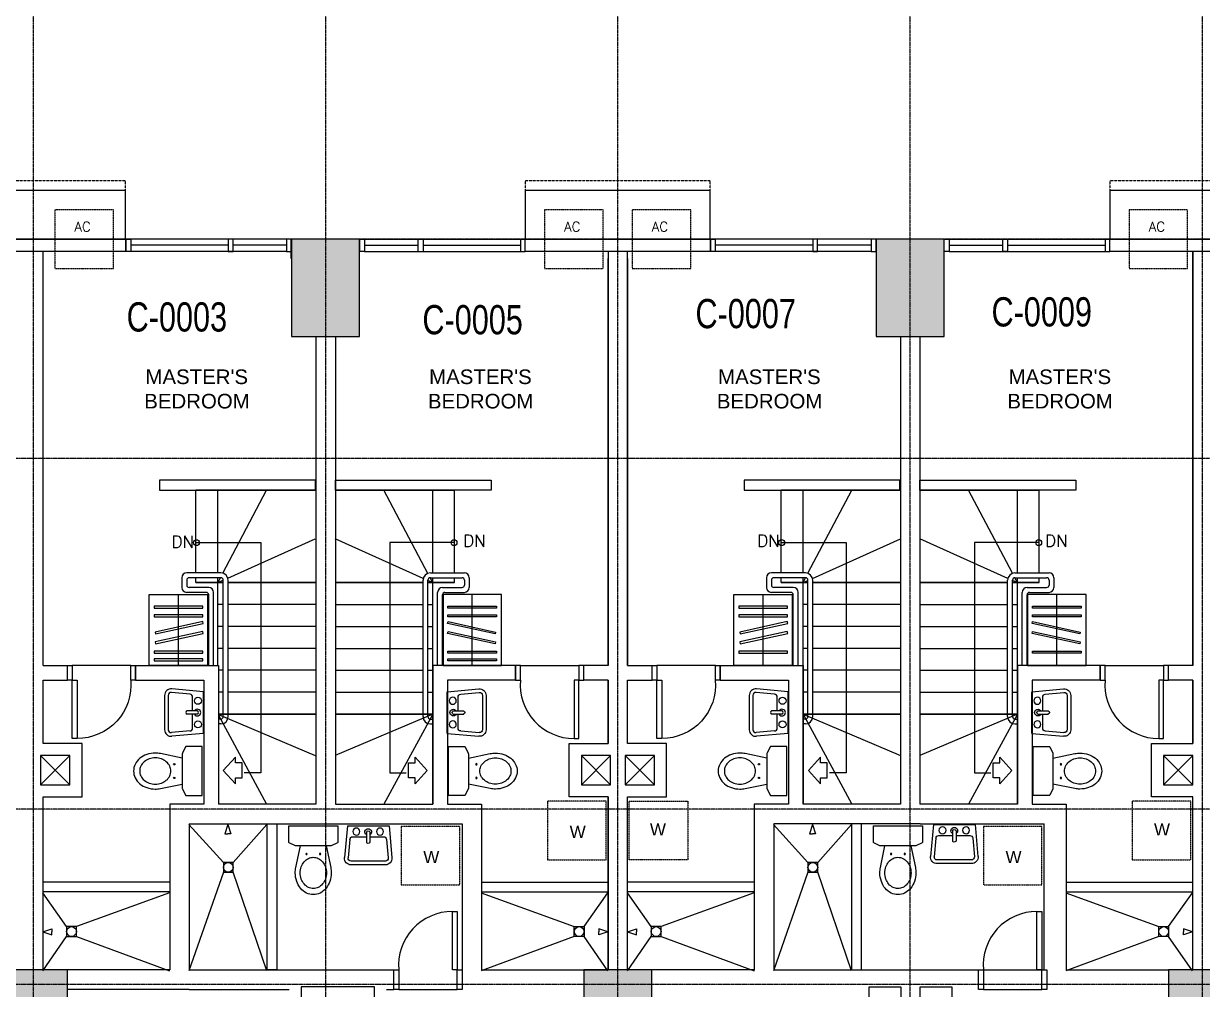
# Model space of a CAD drawing. Header units: inches. Extents: x -189245 to 740841, y -215444 to 469401.
# Drawn here: x 201961 to 214060, y -116931 to -107018 of the extents above; entities that cross this region are included whole.
import ezdxf

# ---------------------------------------------------------------- set-up
doc = ezdxf.new("R2010")
doc.units = ezdxf.units.IN
doc.header["$LTSCALE"] = 10
doc.header["$MEASUREMENT"] = 0
for name, pattern in [('GRID NORMAL$0$GRID BASEMENT$0$GRID GROUND$0$GRID$0$$0$PHANTOM', [2.5, 1.25, -0.25, 0.25, -0.25, 0.25, -0.25]), ('HIDDEN', [0.375, 0.25, -0.125]), ('HIDDEN2', [0.1875, 0.125, -0.0625])]:
    doc.linetypes.add(name, pattern=pattern)
for name, color, linetype in [('A-CMU WALL', 4, 'Continuous'), ('A-DOOR', 1, 'Continuous'), ('A-EQUIPMENT', 2, 'Continuous'), ('A-EQUIPTMENT', 1, 'Continuous'), ('A-FIXTURE', 2, 'Continuous'), ('A-FIXTURES', 2, 'Continuous'), ('A-GRID', 8, 'Continuous'), ('A-RAILING', 2, 'Continuous'), ('A-STAIR', 1, 'Continuous'), ('A-TEXT', 3, 'Continuous'), ('A-UNIT NUMBER', 2, 'Continuous'), ('A-WINDOW', 2, 'Continuous'), ('CABINET', 1, 'Continuous'), ('COLUMN', 6, 'Continuous'), ('TEXT', 3, 'Continuous'), ('TSG - plaster', 4, 'Continuous'), ('TSG- DIM-WALL SETOUT', 1, 'Continuous'), ('TSG- OPENNING', 1, 'Continuous'), ('TSG- plaster', 4, 'Continuous'), ('TSG- PRE CAST', 4, 'Continuous'), ('TSG- ZOCALLO', 86, 'HIDDEN2'), ('TSG-DIM_WINDWS', 1, 'Continuous'), ('TSG-DRYWALL', 2, 'Continuous')]:
    doc.layers.add(name, color=color, linetype=linetype)
doc.styles.add('ARIAL', font='ARIAL.TTF', dxfattribs={"width": 0.75})
doc.styles.add('PRSP_Simplex', font='simplex.shx')

# ---------------------------------------------------------------- blocks, each defined once
blk = doc.blocks.new('grid')
at = {"layer": 'A-GRID', "linetype": 'GRID NORMAL$0$GRID BASEMENT$0$GRID GROUND$0$GRID$0$$0$PHANTOM'}
for p, q in [((-74858.8, -228688.5), (-74858.8, -289256.3)), ((-71858.8, -228688.5), (-71858.8, -289256.3)), ((-68858.8, -228688.5), (-68858.8, -289256.3)), ((-65858.8, -228688.5), (-65858.8, -289256.3)), ((-62858.8, -228688.5), (-62858.8, -289256.3)), ((-33688.1, -255036.6), (-100703.5, -255036.6)), ((-33688.1, -257286.6), (-100703.5, -257286.6)), ((-33688.1, -260886.6), (-100703.6, -260886.6)), ((-33688.1, -262686.6), (-100703.6, -262686.6))]:
    blk.add_line(p, q, dxfattribs=at)
blk = doc.blocks.new('door600')
at = {"color": 2}
for points in [[(50, 150), (100, 150), (100, 750), (50, 750)], [(50, 150), (0, 150), (0, 0), (50, 0)], [(700, 150), (650, 150), (650, 0), (700, 0)]]:
    blk.add_lwpolyline(points, close=True, dxfattribs=at)
at = {"color": 1}
blk.add_arc((100, 198), 552, 355.0209, 90, dxfattribs=at)
blk = doc.blocks.new('A$C7D1D0043')
at = {"layer": 'COLUMN', "linetype": 'Continuous'}
for points in [[(-29050, -20713), (-28350, -20713), (-28350, -19713), (-29050, -19713)], [(-23050, -20713), (-22350, -20713), (-22350, -19713), (-23050, -19713)], [(-32050, -28213), (-31350, -28213), (-31350, -27213), (-32050, -27213)], [(-26050, -28213), (-25350, -28213), (-25350, -27213), (-26050, -27213)], [(-20050, -28213), (-19350, -28213), (-19350, -27213), (-20050, -27213)]]:
    blk.add_hatch(color=253, dxfattribs=at).paths.add_polyline_path(points)
for points in [[(-29050, -20713), (-28350, -20713), (-28350, -19713), (-29050, -19713)], [(-23050, -20713), (-22350, -20713), (-22350, -19713), (-23050, -19713)], [(-32050, -28213), (-31350, -28213), (-31350, -27213), (-32050, -27213)], [(-26050, -28213), (-25350, -28213), (-25350, -27213), (-26050, -27213)], [(-20050, -28213), (-19350, -28213), (-19350, -27213), (-20050, -27213)]]:
    blk.add_lwpolyline(points, close=True, dxfattribs=at)
blk = doc.blocks.new('SHOWERHD')
at = {"layer": 'A-FIXTURES', "color": 2}
for p, q in [((-31, 93), (0, 93)), ((0, 0), (-31, 93)), ((0, 0), (31, 93)), ((31, 93), (0, 93))]:
    blk.add_line(p, q, dxfattribs=at)
blk = doc.blocks.new('EFLSHR-P')
at = {"layer": 'A-FIXTURES'}
for points in [[(186, -248), (216, -184, 0.142156), (218, -178), (218, 178, 0.142156), (216, 184), (186, 248, 0.256929), (177, 252), (13, 252), (13, -253), (177, -253)], [(218, -133), (441, -179, 0.05118), (495, -185, 0.083091), (582, -170, 0.090724), (653, -131, 0.104124), (702, -69, 0.11609), (718, 0, 0.11609), (702, 69, 0.104124), (653, 131, 0.090724), (582, 170, 0.083091), (495, 185, 0.05118), (441, 179), (218, 133)]]:
    blk.add_lwpolyline(points, format="xyb", dxfattribs=at)
blk.add_lwpolyline([(495, 135, 0.084254), (433, 124, 0.091411), (382, 95, 0.103766), (347, 50, 0.114587), (335, 0, 0.114587), (347, -50, 0.103766), (382, -95, 0.091411), (433, -124, 0.084254), (495, -135, 0.084254), (558, -124, 0.091411), (609, -95, 0.103766), (644, -50, 0.114587), (655, 0, 0.114587), (644, 50, 0.103766), (609, 95, 0.091411), (558, 124, 0.084254)], format="xyb", close=True, dxfattribs=at)
for centre in [(300, 70), (300, -70)]:
    blk.add_circle(centre, 6.77, dxfattribs=at)
blk.add_arc((177, -243), 10, 270, 327.6371, dxfattribs=at)
blk = doc.blocks.new('LAV')
for p, q in [((-214, 0), (-243, -326)), ((214, 0), (-214, 0)), ((214, 0), (243, -326)), ((-18, -112), (-159, -112)), ((-18, -63), (-18, -170)), ((18, -63), (18, -170)), ((159, -112), (18, -112)), ((-189, -139), (-206, -329)), ((189, -139), (206, -329)), ((-176, -362), (176, -362)), ((-176, -400), (176, -400))]:
    blk.add_line(p, q)
for centre in [(-121, -58), (121, -58)]:
    blk.add_circle(centre, 36)
for centre, radius, start, end in [((-159, -142), 30, 90, 174.9088), ((0, -63), 34.1, 301.2757, 238.7243), ((0, -71), 19.7, 25.7914, 154.2086), ((159, -142), 30, 5.0912, 90), ((0, -161), 19.7, 205.7914, 334.2086), ((-176, -332), 68, 174.9088, 270), ((-176, -332), 30, 174.9088, 270), ((176, -332), 68, 270, 5.0912), ((176, -332), 30, 270, 5.0912)]:
    blk.add_arc(centre, radius, start, end)

msp = doc.modelspace()

# ---------------------------------------------------------------- hatches: boundary and pattern name
at = {"layer": 'TSG- DIM-WALL SETOUT'}
h = msp.add_hatch(color=253, dxfattribs=at)
h.paths.add_polyline_path([(186285.29041, -132626.32537), (187185.29041, -132626.32537), (187185.29041, -133326.32537), (186285.29041, -133326.32537)])
h.paths.add_polyline_path([(197335.29041, -109930.85693), (198135.29041, -109930.85693), (198135.29041, -109230.85693), (197335.29041, -109230.85693)])
h.paths.add_polyline_path([(201710.2904, -122730.85693), (202410.2904, -122730.85693), (202410.2904, -121730.85693), (201710.2904, -121730.85693)])
h.paths.add_polyline_path([(207710.29041, -122730.85693), (208410.29041, -122730.85693), (208410.29041, -121730.85693), (207710.29041, -121730.85693)])
h.paths.add_polyline_path([(213710.29041, -122730.85693), (214410.29041, -122730.85693), (214410.29041, -121730.85693), (213710.29041, -121730.85693)])
h.paths.add_polyline_path([(219710.29041, -122730.85693), (220410.29041, -122730.85693), (220410.29041, -121730.85693), (219710.29041, -121730.85693)])
h.paths.add_polyline_path([(201710.2904, -117730.85693), (202410.2904, -117730.85693), (202410.2904, -116730.85693), (201710.2904, -116730.85693)])
h.paths.add_polyline_path([(204710.29041, -110230.85693), (205410.29041, -110230.85693), (205410.29041, -109230.85693), (204710.29041, -109230.85693)])
h.paths.add_polyline_path([(210710.29041, -110230.85693), (211410.29041, -110230.85693), (211410.29041, -109230.85693), (210710.29041, -109230.85693)])
h.paths.add_polyline_path([(197335.29041, -122730.85693), (198135.29041, -122730.85693), (198135.29041, -122030.85693), (197335.29041, -122030.85693)])
h.paths.add_polyline_path([(186285.29041, -115430.85693), (186285.29041, -116530.85693), (186985.29041, -116530.85693), (186985.29041, -115430.85693)])
h.paths.add_polyline_path([(197335.29041, -129330.85693), (198135.29041, -129330.85693), (198135.29041, -128630.85693), (197335.29041, -128630.85693)])
h.paths.add_polyline_path([(197335.29041, -103330.85693), (198135.29041, -103330.85693), (198135.29041, -102630.85693), (197335.29041, -102630.85693)])
h.paths.add_polyline_path([(192960.29041, -102580.85693), (194060.29, -102580.85683), (194060.29028, -103380.85683), (192960.29041, -103380.85693)])
h.paths.add_polyline_path([(213710.29041, -117730.85693), (214410.29041, -117730.85693), (214410.29041, -116730.85693), (213710.29041, -116730.85693)])
h.paths.add_polyline_path([(216710.64854, -110230.85693), (217410.64854, -110230.85693), (217410.64854, -109230.85693), (216710.64854, -109230.85693)])
h.paths.add_polyline_path([(219710.29041, -117730.85693), (220410.29041, -117730.85693), (220410.29041, -116730.85693), (219710.29041, -116730.85693)])
h.paths.add_polyline_path([(207710.29041, -117730.85693), (208410.29041, -117730.85693), (208410.29041, -116730.85693), (207710.29041, -116730.85693)])
h.paths.add_polyline_path([(186285.29041, -95230.85693), (187085.29041, -95230.85693), (187085.29041, -94530.85693), (186285.29041, -94530.85693)])
h.paths.add_polyline_path([(186285.29041, -99330.85985), (187185.29041, -99330.85985), (187185.29041, -98630.85985), (186285.29041, -98630.85985)])
h.paths.add_polyline_path([(186285.29041, -107330.85693), (187285.29041, -107330.85693), (187285.29041, -106630.85693), (186285.29041, -106630.85693)])
h.paths.add_polyline_path([(186285.29041, -124630.85693), (187285.29041, -124630.85693), (187285.29041, -125330.85693), (186285.29041, -125330.85693)])
h.paths.add_polyline_path([(192960.29041, -128580.85704), (194060.29, -128580.85693), (194060.29028, -129380.85693), (192960.29041, -129380.85704)])
h.paths.add_polyline_path([(186285.29041, -136730.85693), (187085.29041, -136730.85693), (187085.29041, -137430.85693), (186285.29041, -137430.85693)])
edge = h.paths.add_edge_path()
edge.add_line((233760.29041, -115230.85693), (233760.29041, -113730.85693))
edge = h.paths.add_edge_path()
edge.add_line((233760.29041, -121230.85693), (233760.29041, -122730.85693))
h.paths.add_polyline_path([(233160.29041, -115230.85693), (233760.29041, -115230.85693), (233760.29041, -113730.85693), (233160.29041, -113730.85693)])
h.paths.add_polyline_path([(233160.29041, -116730.85693), (233760.29041, -116730.85693), (233760.29041, -118230.85693), (233160.29041, -118230.85693)])
h.paths.add_polyline_path([(233160.29041, -109230.85693), (233760.29041, -109230.85693), (233760.29041, -110730.85693), (233160.29041, -110730.85693)])
edge = h.paths.add_edge_path()
edge.add_line((233160.29041, -121230.85693), (233160.29041, -122730.85693))
h.paths.add_polyline_path([(233160.29041, -121230.85693), (233760.29041, -121230.85693), (233760.29041, -122730.85693), (233160.29041, -122730.85693)])

# ---------------------------------------------------------------- linework, layer by layer
at = {"color": 2}
for points in [[(206411.58747, -116730.85693), (206361.58747, -116730.85693), (206361.58747, -116130.85693), (206411.58747, -116130.85693)], [(212411.40795, -116730.85693), (212361.40795, -116730.85693), (212361.40795, -116130.85693), (212411.40795, -116130.85693)], [(212411.41898, -116730.85693), (212361.41898, -116730.85693), (212361.41898, -116130.85693), (212411.41898, -116130.85693)], [(205761.58747, -116730.85693), (205811.58747, -116730.85693), (205811.58747, -116930.85693), (205761.58747, -116930.85693)], [(206411.58747, -116730.85693), (206461.58747, -116730.85693), (206461.58747, -116930.85693), (206411.58747, -116930.85693)], [(211761.40795, -116730.85693), (211811.40795, -116730.85693), (211811.40795, -116930.85693), (211761.40795, -116930.85693)], [(211761.41898, -116730.85693), (211811.41898, -116730.85693), (211811.41898, -116930.85693), (211761.41898, -116930.85693)], [(212411.40795, -116730.85693), (212461.40795, -116730.85693), (212461.40795, -116930.85693), (212411.40795, -116930.85693)], [(212411.41898, -116730.85693), (212461.41898, -116730.85693), (212461.41898, -116930.85693), (212411.41898, -116930.85693)]]:
    msp.add_lwpolyline(points, close=True, dxfattribs=at)
at = {"color": 1}
for centre in [(206361.58747, -116682.94026), (212361.40795, -116682.94026), (212361.41898, -116682.94027)]:
    msp.add_arc(centre, 552.08333, 90, 184.979105845, dxfattribs=at)
at = {"layer": 'A-CMU WALL', "linetype": 'Continuous'}
msp.add_line((202160.40869, -109230.85691), (201060.40869, -109230.85691), dxfattribs=at)
at = {"layer": 'A-CMU WALL'}
for p, q in [((203060.40869, -109230.85691), (201960.40869, -109230.85691)), ((207060.40869, -109230.85691), (208160.40869, -109230.85691)), ((209060.40869, -109230.85691), (207960.40869, -109230.85691)), ((213060.40869, -109230.85691), (214160.40869, -109230.85691)), ((215060.40869, -109230.85691), (213960.40869, -109230.85691))]:
    msp.add_line(p, q, dxfattribs=at)
at = {"layer": 'A-DOOR'}
for p, q in [((203060.63456, -113605.85693), (202460.63456, -113605.85693)), ((207060.63456, -113605.85693), (207660.63456, -113605.85693)), ((209060.63456, -113605.85693), (208460.63456, -113605.85693)), ((213060.63456, -113605.85693), (213660.63456, -113605.85693)), ((211811.40795, -116730.85693), (212411.40795, -116730.85693)), ((205811.58747, -116930.85693), (206411.58747, -116930.85693)), ((211811.40795, -116930.85693), (212411.40795, -116930.85693))]:
    msp.add_line(p, q, dxfattribs=at)
at = {"layer": 'A-EQUIPMENT', "ltscale": 100}
for points in [[(203008.10625, -109230.85691), (203008.10625, -108730.85691), (201108.10625, -108730.85691), (201108.10625, -109230.85691)], [(209008.10625, -109230.85691), (209008.10625, -108730.85691), (207108.10625, -108730.85691), (207108.10625, -109230.85691)], [(215008.10625, -109230.85691), (215008.10625, -108730.85691), (213108.10625, -108730.85691), (213108.10625, -109230.85691)]]:
    msp.add_lwpolyline(points, dxfattribs=at)
at = {"layer": 'A-EQUIPTMENT', "linetype": 'HIDDEN'}
for points in [[(203008.10625, -108730.85691), (203008.10625, -108630.85691), (201108.10625, -108630.85691), (201108.10625, -108730.85691)], [(209008.10625, -108730.85691), (209008.10625, -108630.85691), (207108.10625, -108630.85691), (207108.10625, -108730.85691)], [(215008.10625, -108730.85691), (215008.10625, -108630.85691), (213108.10625, -108630.85691), (213108.10625, -108730.85691)]]:
    msp.add_lwpolyline(points, dxfattribs=at)
at = {"layer": 'A-EQUIPTMENT', "color": 1, "linetype": 'HIDDEN2'}
for points in [[(202883.10625, -108930.85691), (202283.10625, -108930.85691), (202283.10625, -109530.85691), (202883.10625, -109530.85691)], [(207908.18303, -108930.85691), (207308.18303, -108930.85691), (207308.18303, -109530.85691), (207908.18303, -109530.85691)], [(208808.10625, -108930.85691), (208208.10625, -108930.85691), (208208.10625, -109530.85691), (208808.10625, -109530.85691)], [(213908.10625, -108930.85691), (213308.10625, -108930.85691), (213308.10625, -109530.85691), (213908.10625, -109530.85691)]]:
    msp.add_lwpolyline(points, close=True, dxfattribs=at)
at = {"layer": 'A-FIXTURE', "linetype": 'HIDDEN2'}
for points in [[(207339.51584, -114999.79329), (207339.51584, -115599.79329), (207939.51584, -115599.79329), (207939.51584, -114999.79329)], [(208776.75585, -114999.79329), (208776.75585, -115599.79329), (208176.75585, -115599.79329), (208176.75585, -114999.79329)], [(213339.51584, -114999.79329), (213339.51584, -115599.79329), (213939.51584, -115599.79329), (213939.51584, -114999.79329)], [(205836.95175, -115257.54194), (205836.95175, -115857.54194), (206436.95175, -115857.54194), (206436.95175, -115257.54194)], [(211812.73617, -115257.54194), (211812.73617, -115857.54194), (212412.73617, -115857.54194), (212412.73617, -115257.54194)]]:
    msp.add_lwpolyline(points, close=True, dxfattribs=at)
at = {"layer": 'A-FIXTURES', "color": 1}
for p, q in [((203658.13585, -115239.80921), (204011.23742, -115628.51472)), ((204111.23742, -115628.51472), (204458.13585, -115239.80921)), ((209658.13585, -115239.80921), (210011.23742, -115628.51472)), ((210111.23742, -115628.51472), (210458.13585, -115239.80921)), ((204011.23742, -115728.51472), (203658.13585, -116739.80921)), ((204458.13585, -116739.80921), (204111.23742, -115728.51472)), ((210011.23742, -115728.51472), (209658.13585, -116739.80921)), ((210458.13585, -116739.80921), (210111.23742, -115728.51472)), ((202403.13584, -116286.70764), (202158.13584, -115939.80921)), ((203458.13584, -115939.80921), (202503.13584, -116286.70764)), ((206658.13584, -115939.80921), (207613.13584, -116286.70764)), ((207713.13584, -116286.70764), (207958.13584, -115939.80921)), ((208403.13584, -116286.70764), (208158.13584, -115939.80921)), ((209458.13584, -115939.80921), (208503.13584, -116286.70764)), ((212658.13585, -115939.80921), (213613.13585, -116286.70764)), ((213713.13585, -116286.70764), (213958.13585, -115939.80921)), ((202158.13584, -116739.80921), (202403.13584, -116386.70764)), ((202503.13584, -116386.70764), (203458.13584, -116739.80921)), ((207613.13584, -116386.70764), (206658.13584, -116739.80921)), ((207958.13584, -116739.80921), (207713.13584, -116386.70764)), ((208158.13584, -116739.80921), (208403.13584, -116386.70764)), ((208503.13584, -116386.70764), (209458.13584, -116739.80921)), ((213613.13585, -116386.70764), (212658.13585, -116739.80921)), ((213958.13585, -116739.80921), (213713.13585, -116386.70764))]:
    msp.add_line(p, q, dxfattribs=at)
at = {"layer": 'A-FIXTURES', "color": 2}
for points in [[(204111.23742, -115728.51472), (204111.23742, -115628.51472), (204011.23742, -115628.51472), (204011.23742, -115728.51472)], [(210111.23742, -115728.51472), (210111.23742, -115628.51472), (210011.23742, -115628.51472), (210011.23742, -115728.51472)], [(202503.13584, -116286.70764), (202403.13584, -116286.70764), (202403.13584, -116386.70764), (202503.13584, -116386.70764)], [(207613.13584, -116286.70764), (207713.13584, -116286.70764), (207713.13584, -116386.70764), (207613.13584, -116386.70764)], [(208503.13584, -116286.70764), (208403.13584, -116286.70764), (208403.13584, -116386.70764), (208503.13584, -116386.70764)], [(213613.13585, -116286.70764), (213713.13585, -116286.70764), (213713.13585, -116386.70764), (213613.13585, -116386.70764)]]:
    msp.add_lwpolyline(points, close=True, dxfattribs=at)
for centre in [(204061.23742, -115678.51472), (210061.23742, -115678.51472), (202453.13584, -116336.70764), (207663.13584, -116336.70764), (208453.13584, -116336.70764), (213663.13585, -116336.70764)]:
    msp.add_circle(centre, 50, dxfattribs=at)
at = {"layer": 'A-RAILING', "color": 2}
for p, q in [((203585.63456, -112705.85693), (203585.63456, -112805.85693)), ((203985.63456, -112655.85693), (203635.63456, -112655.85693)), ((203635.63456, -112730.85693), (203635.63456, -112780.85693)), ((203985.63456, -112705.85693), (203660.63456, -112705.85693)), ((204010.63456, -114130.85692), (204010.63456, -112730.85693)), ((204060.63456, -114130.85692), (204060.63456, -112730.85693)), ((206060.63456, -114130.85692), (206060.63456, -112730.85693)), ((206110.63456, -114130.85692), (206110.63456, -112730.85693)), ((206135.63456, -112655.85693), (206485.63456, -112655.85693)), ((206135.63456, -112705.85693), (206460.63456, -112705.85693)), ((206485.63456, -112730.85693), (206485.63456, -112780.85693)), ((206535.63456, -112705.85693), (206535.63456, -112805.85693)), ((209585.63456, -112705.85693), (209585.63456, -112805.85693)), ((209985.63456, -112655.85693), (209635.63456, -112655.85693)), ((209635.63456, -112730.85693), (209635.63456, -112780.85693)), ((209985.63456, -112705.85693), (209660.63456, -112705.85693)), ((210010.63456, -114130.85692), (210010.63456, -112730.85693)), ((210060.63456, -114130.85692), (210060.63456, -112730.85693)), ((212060.63456, -114130.85692), (212060.63456, -112730.85693)), ((212110.63456, -114130.85692), (212110.63456, -112730.85693)), ((212135.63456, -112655.85693), (212485.63456, -112655.85693)), ((212135.63456, -112705.85693), (212460.63456, -112705.85693)), ((212485.63456, -112730.85693), (212485.63456, -112780.85693)), ((212535.63456, -112705.85693), (212535.63456, -112805.85693)), ((203835.63456, -112855.85693), (203635.63456, -112855.85693)), ((203860.63456, -112805.85693), (203660.63456, -112805.85693)), ((203910.63456, -113605.85693), (203910.63456, -112855.85693)), ((206210.63456, -113605.85693), (206210.63456, -112855.85693)), ((206260.63456, -112805.85693), (206460.63456, -112805.85693)), ((206285.63456, -112855.85693), (206485.63456, -112855.85693)), ((209835.63456, -112855.85693), (209635.63456, -112855.85693)), ((209860.63456, -112805.85693), (209660.63456, -112805.85693)), ((209910.63456, -113605.85693), (209910.63456, -112855.85693)), ((212210.63456, -113605.85693), (212210.63456, -112855.85693)), ((212260.63456, -112805.85693), (212460.63456, -112805.85693)), ((212285.63456, -112855.85693), (212485.63456, -112855.85693)), ((203860.63456, -113605.85693), (203860.63456, -112880.85693)), ((206260.63456, -113605.85693), (206260.63456, -112880.85693)), ((209860.63456, -113605.85693), (209860.63456, -112880.85693)), ((212260.63456, -113605.85693), (212260.63456, -112880.85693)), ((203985.63456, -114155.85692), (203960.63456, -114155.85692)), ((203985.63456, -114205.85692), (203960.63456, -114205.85692)), ((206135.63456, -114155.85692), (206160.63456, -114155.85692)), ((206135.63456, -114205.85692), (206160.63456, -114205.85692)), ((209985.63456, -114155.85692), (209960.63456, -114155.85692)), ((209985.63456, -114205.85692), (209960.63456, -114205.85692)), ((212135.63456, -114155.85692), (212160.63456, -114155.85692)), ((212135.63456, -114205.85692), (212160.63456, -114205.85692))]:
    msp.add_line(p, q, dxfattribs=at)
for centre, radius, start, end in [((203635.63456, -112705.85693), 50, 90, 180), ((203660.63456, -112730.85693), 25, 90, 180), ((203985.63456, -112730.85693), 75, 0, 90), ((203985.63456, -112730.85693), 25, 0, 90), ((206135.63456, -112730.85693), 75, 90, 180), ((206135.63456, -112730.85693), 25, 90, 180), ((206460.63456, -112730.85693), 25, 0, 90), ((206485.63456, -112705.85693), 50, 0, 90), ((209635.63456, -112705.85693), 50, 90, 180), ((209660.63456, -112730.85693), 25, 90, 180), ((209985.63456, -112730.85693), 75, 0, 90), ((209985.63456, -112730.85693), 25, 0, 90), ((212135.63456, -112730.85693), 75, 90, 180), ((212135.63456, -112730.85693), 25, 90, 180), ((212460.63456, -112730.85693), 25, 0, 90), ((212485.63456, -112705.85693), 50, 0, 90), ((203635.63456, -112805.85693), 50, 180, 270), ((203660.63456, -112780.85693), 25, 180, 270), ((203835.63456, -112880.85693), 25, 0, 90), ((203860.63456, -112855.85693), 50, 0, 90), ((206260.63456, -112855.85693), 50, 90, 180), ((206285.63456, -112880.85693), 25, 90, 180), ((206460.63456, -112780.85693), 25, 270, 0), ((206485.63456, -112805.85693), 50, 270, 0), ((209635.63456, -112805.85693), 50, 180, 270), ((209660.63456, -112780.85693), 25, 180, 270), ((209835.63456, -112880.85693), 25, 0, 90), ((209860.63456, -112855.85693), 50, 0, 90), ((212260.63456, -112855.85693), 50, 90, 180), ((212285.63456, -112880.85693), 25, 90, 180), ((212460.63456, -112780.85693), 25, 270, 0), ((212485.63456, -112805.85693), 50, 270, 0), ((203985.63456, -114130.85692), 25, 270, 0), ((203985.63456, -114130.85692), 75, 270, 0), ((206135.63456, -114130.85692), 75, 180, 270), ((206135.63456, -114130.85692), 25, 180, 270), ((209985.63456, -114130.85692), 25, 270, 0), ((209985.63456, -114130.85692), 75, 270, 0), ((212135.63456, -114130.85692), 75, 180, 270), ((212135.63456, -114130.85692), 25, 180, 270)]:
    msp.add_arc(centre, radius, start, end, dxfattribs=at)
at = {"layer": 'A-STAIR'}
for p, q in [((203730.11135, -112655.85693), (203730.11136, -111805.85693)), ((203730.11136, -111805.85693), (204954.93136, -111805.85692)), ((203955.11133, -112655.85693), (203955.11136, -111805.85693)), ((203955.11136, -111805.85693), (204954.93136, -111805.85693)), ((206384.66126, -111805.85693), (205159.84126, -111805.85692)), ((206159.66127, -111805.85693), (205159.84126, -111805.85693)), ((206159.66129, -112655.85693), (206159.66127, -111805.85693)), ((206384.66127, -112655.85693), (206384.66126, -111805.85693)), ((209735.81455, -112655.85693), (209735.81456, -111805.85693)), ((209735.81456, -111805.85693), (210960.63456, -111805.85692)), ((209960.81453, -112655.85693), (209960.81455, -111805.85693)), ((209960.81455, -111805.85693), (210960.63456, -111805.85693)), ((212385.45455, -111805.85693), (211160.63456, -111805.85692)), ((212160.45456, -111805.85693), (211160.63456, -111805.85693)), ((212160.45459, -112655.85693), (212160.45456, -111805.85693)), ((212385.45456, -112655.85693), (212385.45455, -111805.85693)), ((203735.73245, -112345.60508), (204396.25192, -112345.60508)), ((204396.25192, -112345.60508), (204396.25192, -114706.33926)), ((206379.04017, -112345.60508), (205718.5207, -112345.60508)), ((205718.5207, -112345.60508), (205718.5207, -114706.33926)), ((209741.43565, -112345.60508), (210401.95512, -112345.60508)), ((210401.95512, -112345.60508), (210401.95512, -114706.33926)), ((212379.83346, -112345.60508), (211719.31399, -112345.60508)), ((211719.31399, -112345.60508), (211719.31399, -114706.33926)), ((203730.11135, -112755.85692), (203730.11135, -112705.85693)), ((203955.11133, -112755.85692), (203730.11135, -112755.85692)), ((203955.11133, -112755.85692), (203955.11133, -112705.85693)), ((203955.11134, -113605.85693), (203955.11133, -112755.85692)), ((204010.63456, -112755.85692), (203955.11133, -112755.85692)), ((204954.98717, -112755.85692), (204060.63456, -112755.85692)), ((205159.78545, -112755.85692), (206060.63456, -112755.85692)), ((206110.63456, -112755.85692), (206159.6613, -112755.85692)), ((206159.66126, -115030.85693), (206159.6613, -112755.85692)), ((206159.6613, -112755.85692), (206159.66129, -112705.85693)), ((206159.6613, -112755.85692), (206384.66127, -112755.85692)), ((206384.66127, -112755.85692), (206384.66127, -112705.85693)), ((209735.81455, -112755.85692), (209735.81455, -112705.85693)), ((209960.81453, -112755.85692), (209735.81455, -112755.85692)), ((209960.81453, -112755.85692), (209960.81453, -112705.85693)), ((209960.81456, -115030.85693), (209960.81453, -112755.85692)), ((210010.63456, -112755.85692), (209960.81453, -112755.85692)), ((210960.69037, -112755.85692), (210060.63456, -112755.85692)), ((211160.57874, -112755.85692), (212060.63456, -112755.85692)), ((212110.63456, -112755.85692), (212160.45459, -112755.85692)), ((212160.45455, -115030.85693), (212160.45459, -112755.85692)), ((212160.45459, -112755.85692), (212160.45459, -112705.85693)), ((212160.45459, -112755.85692), (212385.45456, -112755.85692)), ((212385.45456, -112755.85692), (212385.45456, -112705.85693)), ((203960.63456, -114105.85692), (204954.93136, -114105.85692)), ((206159.66126, -114105.85692), (205159.84126, -114105.85692)), ((206159.66127, -115030.85692), (206159.66126, -114105.85692)), ((209960.81455, -115030.85692), (209960.81456, -114105.85692)), ((209960.81456, -114105.85692), (210960.63456, -114105.85692)), ((212160.45455, -114105.85692), (211160.63456, -114105.85692)), ((212160.45456, -115030.85692), (212160.45455, -114105.85692)), ((204396.25192, -114706.33926), (204226.11739, -114706.33926)), ((205718.5207, -114706.33926), (205888.65523, -114706.33926)), ((210401.95512, -114706.33926), (210231.82059, -114706.33926)), ((211719.31399, -114706.33926), (211889.44852, -114706.33926))]:
    msp.add_line(p, q, dxfattribs=at)
at = {"layer": 'A-STAIR', "color": 2}
for p, q in [((204134.79767, -114546.48121), (204010.49294, -114682.98121)), ((204134.79767, -114604.98121), (204134.79767, -114546.48121)), ((205979.97495, -114546.48121), (206104.27969, -114682.98121)), ((205979.97495, -114604.98121), (205979.97495, -114546.48121)), ((210140.50087, -114546.48121), (210016.19613, -114682.98121)), ((210140.50087, -114604.98121), (210140.50087, -114546.48121)), ((211980.76825, -114546.48121), (212105.07298, -114682.98121)), ((211980.76825, -114604.98121), (211980.76825, -114546.48121)), ((204010.49294, -114682.98121), (204134.79767, -114819.48121)), ((204203.6178, -114604.98121), (204134.79767, -114604.98121)), ((204203.6178, -114760.98121), (204203.6178, -114604.98121)), ((205911.15483, -114760.98121), (205911.15483, -114604.98121)), ((205911.15483, -114604.98121), (205979.97495, -114604.98121)), ((206104.27969, -114682.98121), (205979.97495, -114819.48121)), ((210016.19613, -114682.98121), (210140.50087, -114819.48121)), ((210209.321, -114604.98121), (210140.50087, -114604.98121)), ((210209.321, -114760.98121), (210209.321, -114604.98121)), ((211911.94812, -114760.98121), (211911.94812, -114604.98121)), ((211911.94812, -114604.98121), (211980.76825, -114604.98121)), ((212105.07298, -114682.98121), (211980.76825, -114819.48121)), ((204134.79767, -114819.48121), (204134.79767, -114760.98121)), ((204134.79767, -114760.98121), (204203.6178, -114760.98121)), ((205979.97495, -114760.98121), (205911.15483, -114760.98121)), ((205979.97495, -114819.48121), (205979.97495, -114760.98121)), ((210140.50087, -114819.48121), (210140.50087, -114760.98121)), ((210140.50087, -114760.98121), (210209.321, -114760.98121)), ((211980.76825, -114760.98121), (211911.94812, -114760.98121)), ((211980.76825, -114819.48121), (211980.76825, -114760.98121))]:
    msp.add_line(p, q, dxfattribs=at)
at = {"layer": 'A-STAIR'}
for points in [[(204954.93136, -111805.85692), (203730.11136, -111805.85692)], [(203955.11136, -112655.85693), (203955.11136, -111805.85693)], [(204006.21801, -112658.73674), (204455.02136, -111805.85693)], [(206109.51073, -112660.55369), (205659.75127, -111805.85693)], [(206159.66126, -112655.85693), (206159.66127, -111805.85693)], [(210960.63456, -111805.85692), (209735.81456, -111805.85692)], [(209960.81456, -112655.85693), (209960.81455, -111805.85693)], [(210011.09327, -112660.31011), (210460.72456, -111805.85693)], [(211160.63456, -111805.85692), (212385.45455, -111805.85692)], [(212110.17584, -112660.31011), (211660.54456, -111805.85693)], [(212160.45456, -112655.85693), (212160.45456, -111805.85693)], [(204057.59738, -112709.7299), (204954.93136, -112305.85693)], [(206062.9582, -112712.3327), (205159.84126, -112305.85693)], [(210058.2286, -112712.0127), (210960.63456, -112305.85693)], [(212063.04052, -112712.0127), (211160.63456, -112305.85693)], [(203730.11135, -112755.85692), (203955.11133, -112755.85692)], [(204010.63456, -112755.85692), (203730.11135, -112755.85692)], [(203955.11133, -112755.85692), (203981.42238, -112705.85693)], [(203955.11133, -112755.85692), (204010.63456, -112730.86697)], [(203955.11133, -112755.85692), (204010.63456, -112755.85692)], [(203955.11133, -112755.85692), (204010.63456, -112755.85692)], [(203955.11133, -112755.85692), (204010.63456, -112755.85692)], [(203955.11136, -112805.85692), (203955.11136, -112705.85693)], [(204060.63456, -112755.85692), (204954.98717, -112755.85692)], [(204060.63456, -112755.85692), (204954.93136, -112755.85692)], [(204060.63456, -112755.85692), (204954.98717, -112755.85692)], [(204954.93136, -112755.85692), (204060.63456, -112755.85692)], [(206060.63456, -112755.85692), (205159.78545, -112755.85692)], [(206060.63456, -112755.85692), (205159.78545, -112755.85692)], [(206060.63456, -112755.85692), (205159.84126, -112755.85692)], [(205159.84126, -112755.85692), (206060.63456, -112755.85692)], [(206159.6613, -112755.85692), (206110.63456, -112733.79092)], [(206159.6613, -112755.85692), (206110.63456, -112755.85692)], [(206159.6613, -112755.85692), (206110.63456, -112755.85692)], [(206159.6613, -112755.85692), (206110.63456, -112755.85692)], [(206110.63456, -112755.85692), (206384.66127, -112755.85692)], [(206159.6613, -112755.85692), (206133.40277, -112705.95675)], [(206159.66126, -112805.85692), (206159.66126, -112705.85693)], [(206384.66127, -112755.85692), (206159.6613, -112755.85692)], [(209735.81455, -112755.85692), (209960.81453, -112755.85692)], [(210010.63456, -112755.85692), (209735.81455, -112755.85692)], [(209960.81453, -112755.85692), (209987.10287, -112705.90009)], [(209960.81453, -112755.85692), (210010.63456, -112733.43387)], [(209960.81453, -112755.85692), (210010.63456, -112755.85692)], [(209960.81453, -112755.85692), (210010.63456, -112755.85692)], [(209960.81453, -112755.85692), (210010.63456, -112755.85692)], [(209960.81456, -112805.85692), (209960.81456, -112705.85693)], [(210060.63456, -112755.85692), (210960.69037, -112755.85692)], [(210060.63456, -112755.85692), (210960.63456, -112755.85692)], [(210060.63456, -112755.85692), (210960.69037, -112755.85692)], [(210960.63456, -112755.85692), (210060.63456, -112755.85692)], [(212060.63456, -112755.85692), (211160.57874, -112755.85692)], [(212060.63456, -112755.85692), (211160.57874, -112755.85692)], [(212060.63456, -112755.85692), (211160.63456, -112755.85692)], [(211160.63456, -112755.85692), (212060.63456, -112755.85692)], [(212160.45459, -112755.85692), (212110.63456, -112733.43387)], [(212160.45459, -112755.85692), (212110.63456, -112755.85692)], [(212160.45459, -112755.85692), (212110.63456, -112755.85692)], [(212160.45459, -112755.85692), (212110.63456, -112755.85692)], [(212110.63456, -112755.85692), (212385.45456, -112755.85692)], [(212160.45459, -112755.85692), (212134.16625, -112705.90009)], [(212160.45456, -112805.85692), (212160.45456, -112705.85693)], [(212385.45456, -112755.85692), (212160.45459, -112755.85692)], [(204010.63456, -112980.85692), (203955.11133, -112980.85692)], [(204954.93136, -112980.85692), (204060.63456, -112980.85692)], [(205159.84126, -112980.85692), (206060.63456, -112980.85692)], [(206110.63456, -112980.85692), (206159.66129, -112980.85692)], [(210010.63456, -112980.85692), (209960.81453, -112980.85692)], [(210960.63456, -112980.85692), (210060.63456, -112980.85692)], [(211160.63456, -112980.85692), (212060.63456, -112980.85692)], [(212110.63456, -112980.85692), (212160.45459, -112980.85692)], [(204010.63456, -113205.85692), (203955.11133, -113205.85692)], [(204954.93136, -113205.85692), (204060.63456, -113205.85692)], [(205159.84126, -113205.85692), (206060.63456, -113205.85692)], [(206110.63456, -113205.85692), (206159.66129, -113205.85692)], [(210010.63456, -113205.85692), (209960.81453, -113205.85692)], [(210960.63456, -113205.85692), (210060.63456, -113205.85692)], [(211160.63456, -113205.85692), (212060.63456, -113205.85692)], [(212110.63456, -113205.85692), (212160.45458, -113205.85692)], [(204010.63456, -113430.85692), (203955.11134, -113430.85692)], [(204954.93136, -113430.85692), (204060.63456, -113430.85692)], [(205159.84126, -113430.85692), (206060.63456, -113430.85692)], [(206110.63456, -113430.85692), (206159.66129, -113430.85692)], [(210010.63456, -113430.85692), (209960.81454, -113430.85692)], [(210960.63456, -113430.85692), (210060.63456, -113430.85692)], [(211160.63456, -113430.85692), (212060.63456, -113430.85692)], [(212110.63456, -113430.85692), (212160.45458, -113430.85692)], [(204010.63456, -113655.85692), (203960.63456, -113655.85692)], [(204954.93136, -113655.85692), (204060.63456, -113655.85692)], [(205159.84126, -113655.85692), (206060.63456, -113655.85692)], [(206110.63456, -113655.85692), (206159.66128, -113655.85692)], [(210010.63456, -113655.85692), (209960.81454, -113655.85692)], [(210960.63456, -113655.85692), (210060.63456, -113655.85692)], [(211160.63456, -113655.85692), (212060.63456, -113655.85692)], [(212110.63456, -113655.85692), (212160.45458, -113655.85692)], [(204010.63456, -113880.85692), (203960.63456, -113880.85692)], [(204954.93136, -113880.85692), (204060.63456, -113880.85692)], [(205159.84126, -113880.85692), (206060.63456, -113880.85692)], [(206110.63456, -113880.85692), (206159.66128, -113880.85692)], [(210010.63456, -113880.85692), (209960.81454, -113880.85692)], [(210960.63456, -113880.85692), (210060.63456, -113880.85692)], [(211160.63456, -113880.85692), (212060.63456, -113880.85692)], [(212110.63456, -113880.85692), (212160.45457, -113880.85692)], [(206159.66126, -113980.85692), (206159.66125, -115030.85692)], [(209960.81456, -113980.85692), (209960.81457, -115030.85692)], [(212160.45455, -113980.85692), (212160.45454, -115030.85692)], [(204954.93136, -114105.85692), (203960.63456, -114105.85692)], [(203960.63456, -114105.85692), (204954.93136, -114105.85692)], [(203960.63456, -114108.2047), (204954.93136, -114530.85692)], [(203960.63456, -114116.07483), (204455.11136, -115030.85692)], [(205159.84126, -114105.85692), (206159.66128, -114105.85692)], [(206159.66127, -114105.85692), (205159.84126, -114105.85692)], [(206159.66126, -114105.85692), (205159.84126, -114530.85692)], [(206159.66126, -114105.85692), (205659.66126, -115030.85692)], [(210960.63456, -114105.85692), (209960.81455, -114105.85692)], [(209960.81455, -114105.85692), (210960.63456, -114105.85692)], [(209960.81456, -114105.85692), (210960.63456, -114530.85692)], [(209960.81456, -114105.85692), (210460.81456, -115030.85692)], [(211160.63456, -114105.85692), (212160.45457, -114105.85692)], [(212160.45456, -114105.85692), (211160.63456, -114105.85692)], [(212160.45455, -114105.85692), (211160.63456, -114530.85692)], [(212160.45455, -114105.85692), (211660.45455, -115030.85692)]]:
    msp.add_lwpolyline(points, dxfattribs=at)
at = {"layer": 'A-STAIR', "color": 2}
for centre in [(203735.73245, -112345.60508), (206379.04017, -112345.60508), (209741.43565, -112345.60508), (212379.83346, -112345.60508)]:
    msp.add_circle(centre, 30, dxfattribs=at)
at = {"layer": 'A-WINDOW'}
for p, q in [((203010.40869, -109230.85691), (203060.40869, -109230.85691)), ((203010.40869, -109355.85691), (203010.40869, -109230.85691)), ((203060.40869, -109230.85691), (203060.40869, -109355.85691)), ((204110.40869, -109230.85691), (204060.40869, -109230.85691)), ((204060.40869, -109230.85691), (204060.40869, -109355.85691)), ((204110.40869, -109355.85691), (204110.40869, -109230.85691)), ((204710.40869, -109230.85691), (204660.40869, -109230.85691)), ((204660.40869, -109230.85691), (204660.40869, -109355.85691)), ((204708.10625, -109430.85693), (204708.10625, -109230.85693)), ((204710.40869, -109355.85691), (204710.40869, -109230.85691)), ((205408.10625, -109430.85693), (205408.10625, -109230.85693)), ((205410.40869, -109230.85691), (205460.40869, -109230.85691)), ((205410.40869, -109355.85691), (205410.40869, -109230.85691)), ((205460.40869, -109230.85691), (205460.40869, -109355.85691)), ((206010.40869, -109230.85691), (206060.40869, -109230.85691)), ((206010.40869, -109355.85691), (206010.40869, -109230.85691)), ((206060.40869, -109230.85691), (206060.40869, -109355.85691)), ((207110.40869, -109230.85691), (207060.40869, -109230.85691)), ((207060.40869, -109230.85691), (207060.40869, -109355.85691)), ((207110.40869, -109355.85691), (207110.40869, -109230.85691)), ((209010.40869, -109230.85691), (209060.40869, -109230.85691)), ((209010.40869, -109355.85691), (209010.40869, -109230.85691)), ((209060.40869, -109230.85691), (209060.40869, -109355.85691)), ((210110.40869, -109230.85691), (210060.40869, -109230.85691)), ((210060.40869, -109230.85691), (210060.40869, -109355.85691)), ((210110.40869, -109355.85691), (210110.40869, -109230.85691)), ((210710.40869, -109230.85691), (210660.40869, -109230.85691)), ((210660.40869, -109230.85691), (210660.40869, -109355.85691)), ((210710.40869, -109355.85691), (210710.40869, -109230.85691)), ((211410.40869, -109230.85691), (211460.40869, -109230.85691)), ((211410.40869, -109355.85691), (211410.40869, -109230.85691)), ((211460.40869, -109230.85691), (211460.40869, -109355.85691)), ((212010.40869, -109230.85691), (212060.40869, -109230.85691)), ((212010.40869, -109355.85691), (212010.40869, -109230.85691)), ((212060.40869, -109230.85691), (212060.40869, -109355.85691)), ((213110.40869, -109230.85691), (213060.40869, -109230.85691)), ((213060.40869, -109230.85691), (213060.40869, -109355.85691)), ((213110.40869, -109355.85691), (213110.40869, -109230.85691)), ((203060.40869, -109355.85691), (203010.40869, -109355.85691)), ((204060.40869, -109293.35691), (203060.40869, -109293.35691)), ((204060.40869, -109355.85691), (204110.40869, -109355.85691)), ((204660.40869, -109293.35691), (204110.40869, -109293.35691)), ((204660.40869, -109355.85691), (204710.40869, -109355.85691)), ((205460.40869, -109355.85691), (205410.40869, -109355.85691)), ((205460.40869, -109293.35691), (206010.40869, -109293.35691)), ((206010.40869, -109355.85691), (206060.40869, -109355.85691)), ((206060.40869, -109293.35691), (207060.40869, -109293.35691)), ((207060.40869, -109355.85691), (207110.40869, -109355.85691)), ((209060.40869, -109355.85691), (209010.40869, -109355.85691)), ((210060.40869, -109293.35691), (209060.40869, -109293.35691)), ((210060.40869, -109355.85691), (210110.40869, -109355.85691)), ((210660.40869, -109293.35691), (210110.40869, -109293.35691)), ((210660.40869, -109355.85691), (210710.40869, -109355.85691)), ((211460.40869, -109355.85691), (211410.40869, -109355.85691)), ((211460.40869, -109293.35691), (212010.40869, -109293.35691)), ((212060.40869, -109355.85691), (212010.40869, -109355.85691)), ((212060.40869, -109293.35691), (213060.40869, -109293.35691)), ((213060.40869, -109355.85691), (213110.40869, -109355.85691))]:
    msp.add_line(p, q, dxfattribs=at)
at = {"layer": 'A-WINDOW', "color": 1}
for p, q in [((204660.40869, -109230.85691), (203060.40869, -109230.85691)), ((205460.40869, -109230.85691), (207060.40869, -109230.85691)), ((210660.40869, -109230.85691), (209060.40869, -109230.85691)), ((211460.40869, -109230.85691), (213060.40869, -109230.85691)), ((204660.40869, -109355.85691), (203060.40869, -109355.85691)), ((205460.40869, -109355.85691), (207060.40869, -109355.85691)), ((210660.40869, -109355.85691), (209060.40869, -109355.85691)), ((211460.40869, -109355.85691), (213060.40869, -109355.85691))]:
    msp.add_line(p, q, dxfattribs=at)
at = {"layer": 'CABINET', "color": 2, "linetype": 'HIDDEN', "ltscale": 500}
for p, q in [((203550.34593, -113605.85693), (203550.34593, -112881.28957)), ((206565.92576, -113605.85693), (206565.92576, -112881.28957)), ((209550.34593, -113605.85693), (209550.34593, -112881.28957)), ((212565.92576, -113605.85693), (212565.92576, -112881.28957))]:
    msp.add_line(p, q, dxfattribs=at)
at = {"layer": 'CABINET', "color": 2}
for points in [[(203800.34593, -113018.81895), (203800.34593, -112998.81895), (203300.34593, -112998.81895), (203300.34593, -113018.81895)], [(206315.92576, -113018.81895), (206315.92576, -112998.81895), (206815.92576, -112998.81895), (206815.92576, -113018.81895)], [(209800.34593, -113018.81895), (209800.34593, -112998.81895), (209300.34593, -112998.81895), (209300.34593, -113018.81895)], [(212315.92576, -113018.81895), (212315.92576, -112998.81895), (212815.92576, -112998.81895), (212815.92576, -113018.81895)], [(203800.34593, -113107.26617), (203800.34593, -113087.26617), (203300.34593, -113087.26617), (203300.34593, -113107.26617)], [(206315.92576, -113107.26617), (206315.92576, -113087.26617), (206815.92576, -113087.26617), (206815.92576, -113107.26617)], [(209800.34593, -113107.26617), (209800.34593, -113087.26617), (209300.34593, -113087.26617), (209300.34593, -113107.26617)], [(212315.92576, -113107.26617), (212315.92576, -113087.26617), (212815.92576, -113087.26617), (212815.92576, -113107.26617)], [(203803.41066, -113174.58527), (203799.09765, -113155.05586), (203310.86234, -113262.88113), (203315.17536, -113282.41054)], [(206312.86103, -113174.58527), (206317.17404, -113155.05586), (206805.40935, -113262.88113), (206801.09634, -113282.41054)], [(209803.41066, -113174.58527), (209799.09765, -113155.05586), (209310.86234, -113262.88113), (209315.17536, -113282.41054)], [(212312.86103, -113174.58527), (212317.17404, -113155.05586), (212805.40935, -113262.88113), (212801.09634, -113282.41054)], [(203803.41066, -113276.85239), (203799.09765, -113257.32298), (203310.86234, -113365.14825), (203315.17536, -113384.67766)], [(206312.86103, -113276.85239), (206317.17404, -113257.32298), (206805.40935, -113365.14825), (206801.09634, -113384.67766)], [(209803.41066, -113276.85239), (209799.09765, -113257.32298), (209310.86234, -113365.14825), (209315.17536, -113384.67766)], [(212312.86103, -113276.85239), (212317.17404, -113257.32298), (212805.40935, -113365.14825), (212801.09634, -113384.67766)], [(203800.34593, -113480.99293), (203800.34593, -113460.99293), (203300.34593, -113460.99293), (203300.34593, -113480.99293)], [(206315.92576, -113480.99293), (206315.92576, -113460.99293), (206815.92576, -113460.99293), (206815.92576, -113480.99293)], [(209800.34593, -113480.99293), (209800.34593, -113460.99293), (209300.34593, -113460.99293), (209300.34593, -113480.99293)], [(212315.92576, -113480.99293), (212315.92576, -113460.99293), (212815.92576, -113460.99293), (212815.92576, -113480.99293)], [(203800.34593, -113557.50457), (203800.34593, -113537.50457), (203300.34593, -113537.50457), (203300.34593, -113557.50457)], [(206315.92576, -113557.50457), (206315.92576, -113537.50457), (206815.92576, -113537.50457), (206815.92576, -113557.50457)]]:
    msp.add_lwpolyline(points, close=True, dxfattribs=at)
at = {"layer": 'TSG - plaster', "color": 4}
for p, q in [((202161.01572, -113605.85693), (202161.01572, -109355.85693)), ((211160.63456, -110230.85693), (211160.63456, -115030.85693)), ((202161.01572, -113605.85693), (202410.63456, -113605.85693)), ((202410.63456, -113755.85693), (202410.63456, -113605.85693)), ((203110.63456, -113755.85693), (203110.63456, -113605.85693)), ((203110.63456, -113605.85693), (203960.63456, -113605.85693)), ((203960.63456, -113605.85693), (203960.63456, -115030.85693)), ((206160.63456, -113605.85693), (206160.63456, -115030.85693)), ((207010.63456, -113605.85693), (206160.63456, -113605.85693)), ((207010.63456, -113755.85693), (207010.63456, -113605.85693)), ((207960.63456, -113605.85693), (207710.63456, -113605.85693)), ((207710.63456, -113755.85693), (207710.63456, -113605.85693)), ((208160.63456, -113605.85693), (208410.63456, -113605.85693)), ((208410.63456, -113755.85693), (208410.63456, -113605.85693)), ((209110.63456, -113755.85693), (209110.63456, -113605.85693)), ((209110.63456, -113605.85693), (209960.63456, -113605.85693)), ((209960.63456, -113605.85693), (209960.63456, -115030.85693)), ((212160.63456, -113605.85693), (212160.63456, -115030.85693)), ((213010.63456, -113605.85693), (212160.63456, -113605.85693)), ((213010.63456, -113755.85693), (213010.63456, -113605.85693)), ((213960.63456, -113605.85693), (213710.63456, -113605.85693)), ((213710.63456, -113755.85693), (213710.63456, -113605.85693)), ((202161.01572, -113755.85693), (202410.63456, -113755.85693)), ((203110.63456, -113755.85693), (203810.63456, -113755.85693)), ((203810.63456, -113755.85693), (203810.63456, -115030.85693)), ((206310.63456, -113755.85693), (206310.63456, -115030.85693)), ((207010.63456, -113755.85693), (206310.63456, -113755.85693)), ((207960.63456, -113755.85693), (207710.63456, -113755.85693)), ((208160.63456, -113755.85693), (208410.63456, -113755.85693)), ((209110.63456, -113755.85693), (209810.63456, -113755.85693)), ((209810.63456, -113755.85693), (209810.63456, -115030.85693)), ((212310.63456, -113755.85693), (212310.63456, -115030.85693)), ((213010.63456, -113755.85693), (212310.63456, -113755.85693)), ((213960.63456, -113755.85693), (213710.63456, -113755.85693)), ((213960.63456, -114405.85693), (213960.63456, -113755.85693)), ((213535.48637, -114955.85693), (213535.48637, -114405.85693)), ((213535.48637, -114405.85693), (213960.63456, -114405.85693)), ((203810.63456, -115030.85693), (203460.63456, -115030.85693)), ((203460.63456, -115030.85693), (203460.63456, -116730.85693)), ((212160.63456, -115030.85693), (211160.63456, -115030.85693)), ((213960.63456, -114955.85693), (213535.48637, -114955.85693)), ((213960.63456, -116730.85693), (213960.63456, -114955.85693)), ((203660.63456, -115230.85693), (203660.63456, -116730.85693)), ((203660.63456, -115230.85693), (205161.58747, -115230.85693)), ((205161.58747, -115230.85693), (206460.63456, -115230.85693)), ((206460.63456, -115230.85693), (206460.63456, -116730.85693)), ((211161.41898, -115230.85693), (209660.63456, -115230.85693)), ((209660.63456, -115230.85693), (209660.63456, -116730.85693)), ((211161.41898, -115230.85693), (212436.41898, -115230.85693)), ((212436.41898, -116730.85693), (212436.41898, -115230.85693)), ((203460.63456, -116730.85693), (202411.58747, -116730.85693)), ((203661.58747, -116730.85693), (205761.58747, -116730.85693)), ((209461.40794, -116730.85693), (208411.40794, -116730.85693)), ((209461.41897, -116730.85693), (208411.41897, -116730.85693)), ((209660.63456, -116730.85693), (211761.41898, -116730.85693)), ((209661.40795, -116730.85693), (211761.40795, -116730.85693)), ((212810.63456, -116730.85693), (213710.34355, -116730.85693)), ((203661.58747, -116930.85693), (202410.2904, -116930.85693)), ((203661.58747, -116930.85693), (204686.58747, -116930.85693)), ((205686.58747, -116930.85693), (205761.58747, -116930.85693))]:
    msp.add_line(p, q, dxfattribs=at)
for points in [[(207960.63456, -109355.85693), (207960.63456, -113605.85693)], [(208160.63456, -113605.85693), (208160.63456, -109355.85693)], [(213960.63456, -109355.85693), (213960.63456, -113605.85693)], [(213960.63456, -113605.85693), (213960.63456, -109355.85693)], [(202160.63456, -113605.85693), (202160.63456, -109430.85693)], [(207960.63456, -113605.85693), (207960.63456, -109430.85693)], [(208160.63456, -109430.85693), (208160.63456, -113605.85693)], [(204960.63456, -110230.85693), (204960.63456, -115030.85693), (203960.63456, -115030.85693)], [(204960.63456, -110230.85693), (204960.63456, -114230.85693), (204960.63456, -114230.85693)], [(205160.63456, -110230.85693), (205160.63456, -114230.85693), (205160.63456, -114230.85693)], [(205160.63456, -110230.85693), (205160.63456, -115030.85693), (206160.63456, -115030.85693)], [(210960.63456, -110230.85693), (210960.63456, -115030.85693), (210960.63456, -115030.85693), (209960.63456, -115030.85693)], [(211160.63456, -110230.85693), (211160.63456, -114230.85693), (211160.63456, -114230.85693)], [(203160.63456, -116730.85693), (202160.63456, -116730.85693), (202160.63456, -114955.85693), (202560.63456, -114955.85693), (202560.63456, -114405.85693), (202160.63456, -114405.85693), (202160.63456, -113755.85693)], [(206810.63456, -116730.85693), (207960.63456, -116730.85693), (207960.63456, -114955.85693), (207560.63456, -114955.85693), (207560.63456, -114405.85693), (207960.63456, -114405.85693), (207960.63456, -113755.85693)], [(207960.63456, -113755.85693), (207960.63456, -114405.85693)], [(209160.63456, -116730.85693), (208160.63456, -116730.85693), (208160.63456, -114955.85693), (208560.63456, -114955.85693), (208560.63456, -114405.85693), (208160.63456, -114405.85693), (208160.63456, -113755.85693)], [(213960.63456, -113755.85693), (213960.63456, -114405.85693)], [(202135.63456, -114530.85693), (202135.63456, -114830.85693), (202435.63456, -114830.85693), (202435.63456, -114530.85693), (202135.63456, -114530.85693)], [(207685.63456, -114530.69307), (207685.63456, -114830.69307), (207985.63456, -114830.69307), (207985.63456, -114530.69307), (207685.63456, -114530.69307)], [(208135.63456, -114530.69307), (208135.63456, -114830.69307), (208435.63456, -114830.69307), (208435.63456, -114530.69307), (208135.63456, -114530.69307)], [(213660.48637, -114530.85693), (213660.48637, -114830.85693), (213960.48637, -114830.85693), (213960.48637, -114530.85693), (213660.48637, -114530.85693)], [(206310.63456, -115030.85693), (206660.63456, -115030.85693), (206660.63456, -116730.85693), (206810.63456, -116730.85693)], [(207960.63456, -114955.85693), (207960.63456, -116730.85693)], [(209810.63456, -115030.85693), (209460.63456, -115030.85693), (209460.63456, -116730.85693), (209310.63456, -116730.85693)], [(212310.63456, -115030.85693), (212660.63456, -115030.85693), (212660.63456, -116730.85693), (212810.63456, -116730.85693)]]:
    msp.add_lwpolyline(points, dxfattribs=at)
at = {"layer": 'TSG- OPENNING', "color": 1, "linetype": 'ByBlock'}
for p, q in [((202435.63456, -114530.85693), (202135.63456, -114830.85693)), ((202135.63456, -114530.85693), (202435.63456, -114830.85693)), ((207985.63456, -114530.69307), (207685.63456, -114830.69307)), ((207685.63456, -114530.69307), (207985.63456, -114830.69307)), ((208435.63456, -114530.69307), (208135.63456, -114830.69307)), ((208135.63456, -114530.69307), (208435.63456, -114830.69307)), ((213960.48637, -114530.85693), (213660.48637, -114830.85693)), ((213660.48637, -114530.85693), (213960.48637, -114830.85693))]:
    msp.add_line(p, q, dxfattribs=at)
at = {"layer": 'TSG- plaster', "color": 4}
for points in [[(205561.58747, -116905.85693), (204811.58747, -116905.85693), (204811.58747, -117430.85693), (205561.58747, -117430.85693)], [(210638.83965, -116905.85693), (210963.83965, -116905.85693), (210963.83965, -117430.85693), (210638.83965, -117430.85693)], [(211163.82862, -116905.85693), (211488.83965, -116905.85693), (211488.83965, -117430.85693), (211163.82862, -117430.85693)]]:
    msp.add_lwpolyline(points, close=True, dxfattribs=at)
at = {"layer": 'TSG- PRE CAST', "linetype": 'Continuous'}
for points in [[(201060.40869, -109230.85691), (203010.40869, -109230.85691), (203010.40869, -109355.85691), (201060.40869, -109355.85691)], [(207110.40869, -109230.85691), (209010.40869, -109230.85691), (209010.40869, -109355.85691), (207110.40869, -109355.85691)], [(213110.40869, -109230.85691), (215010.40869, -109230.85691), (215010.40869, -109355.85691), (213110.40869, -109355.85691)]]:
    msp.add_lwpolyline(points, close=True, dxfattribs=at)
at = {"layer": 'TSG- ZOCALLO', "color": 2, "linetype": 'ByBlock'}
for p, q in [((210460.50406, -116731.2847), (210460.50406, -115231.2847)), ((210460.51509, -116731.2847), (210460.51509, -115231.2847)), ((210560.50406, -116731.2847), (210560.50406, -115231.2847)), ((210560.51509, -116731.2847), (210560.51509, -115231.2847)), ((203460.63456, -115830.85693), (202160.63456, -115830.85693)), ((206660.63456, -115830.85693), (207960.63456, -115830.85693)), ((209460.63456, -115830.85693), (208160.63456, -115830.85693)), ((212660.63456, -115830.85693), (213960.63456, -115830.85693)), ((203460.63456, -115930.85693), (202160.63456, -115930.85693)), ((206660.63456, -115930.85693), (207960.63456, -115930.85693)), ((209460.63456, -115930.85693), (208160.63456, -115930.85693)), ((212660.63456, -115930.85693), (213960.63456, -115930.85693))]:
    msp.add_line(p, q, dxfattribs=at)
msp.add_lwpolyline([(204460.58748, -115230.85692), (204560.58747, -115230.85692), (204560.58747, -116730.85693), (204460.58748, -116730.85693)], close=True, dxfattribs=at)
at = {"layer": 'TSG-DIM_WINDWS'}
for points in [[(203250.34593, -112877.07116), (203850.34593, -112877.07116), (203850.34593, -113605.85693), (203250.34593, -113605.85693)], [(206865.92576, -112877.07116), (206265.92576, -112877.07116), (206265.92576, -113605.85693), (206865.92576, -113605.85693)], [(209250.34593, -112877.07116), (209850.34593, -112877.07116), (209850.34593, -113605.85693), (209250.34593, -113605.85693)], [(212865.92576, -112877.07116), (212265.92576, -112877.07116), (212265.92576, -113605.85693), (212865.92576, -113605.85693)]]:
    msp.add_lwpolyline(points, close=True, dxfattribs=at)
at = {"layer": 'TSG-DRYWALL'}
for points in [[(204955.36465, -111705.84117), (203355.36465, -111705.84117), (203355.36465, -111805.93318), (204955.36465, -111805.93318)], [(205160.63456, -111705.84117), (206760.63456, -111705.84117), (206760.63456, -111805.93318), (205160.63456, -111805.93318)], [(210955.66144, -111705.84878), (209355.66144, -111705.84471), (209355.66105, -111805.93672), (210955.66105, -111805.94079)], [(211160.93136, -111705.84932), (212760.93136, -111705.85339), (212760.93096, -111805.9454), (211160.93096, -111805.94133)]]:
    msp.add_lwpolyline(points, close=True, dxfattribs=at)
msp.add_lwpolyline([(205159.84126, -111805.85692), (206384.66126, -111805.85692)], dxfattribs=at)

# ---------------------------------------------------------------- block references
at = {"layer": 'A-DOOR', "xscale": -1, "rotation": 180}
for p in [(202410.63456, -113605.85693), (208410.63456, -113605.85693)]:
    msp.add_blockref('door600', p, dxfattribs=at)
at = {"layer": 'A-DOOR', "rotation": 180}
msp.add_blockref('door600', (207710.63456, -113605.85693), dxfattribs=at)
at = {"layer": 'A-FIXTURES'}
for name, p, rotation in [('LAV', (203808.13584, -114089.55921), 270), ('LAV', (209808.13584, -114089.55921), 270), ('EFLSHR-P', (203808.13584, -114689.80921), 180), ('EFLSHR-P', (209808.13584, -114689.80921), 180), ('SHOWERHD', (204058.13585, -115239.80921), 180), ('SHOWERHD', (210058.13585, -115239.80921), 180), ('SHOWERHD', (202158.13584, -116339.80921), 270), ('SHOWERHD', (208158.13584, -116339.80921), 270)]:
    msp.add_blockref(name, p, dxfattribs=dict(at, rotation=rotation))
at = {"layer": 'A-FIXTURES', "extrusion": (0, 0, -1), "zscale": -1}
for name, p, rotation in [('LAV', (-206308.13584, -114089.55921), 270), ('LAV', (-212308.13585, -114089.55921), 270), ('EFLSHR-P', (-206308.13584, -114689.80921), 180), ('EFLSHR-P', (-212308.13585, -114689.80921), 180), ('SHOWERHD', (-207958.13584, -116339.80921), 270), ('SHOWERHD', (-213958.13585, -116339.80921), 270)]:
    msp.add_blockref(name, p, dxfattribs=dict(at, rotation=rotation))
at = {"layer": 'A-FIXTURES', "xscale": -1, "rotation": 90}
for p in [(204934.52859, -115239.80921), (210934.52859, -115239.80921)]:
    msp.add_blockref('EFLSHR-P', p, dxfattribs=at)
at = {"layer": 'A-FIXTURES', "xscale": -1}
for p in [(205497.8058, -115252.38066), (211513.0929, -115239.80921)]:
    msp.add_blockref('LAV', p, dxfattribs=at)
at = {"layer": 'COLUMN'}
msp.add_blockref('A$C7D1D0043', (233760.29041, -89518.32362), dxfattribs=at)
at = {"layer": 'TSG - plaster', "color": 4, "rotation": 180}
msp.add_blockref('door600', (213710.63456, -113605.85693), dxfattribs=at)
at = {"layer": 'TSG- plaster'}
msp.add_blockref('grid', (276916.94016, 145805.75787), dxfattribs=at)

# ---------------------------------------------------------------- texts
at = {"layer": 'A-TEXT', "style": 'PRSP_Simplex'}
for p in [(203479.17188, -112399.13056), (206472.5886, -112389.05086), (209490.07777, -112389.05086), (212444.27454, -112389.05086)]:
    msp.add_text('DN', height=125, dxfattribs=at).set_placement(p)
at = {"layer": 'A-TEXT', "width": 5794.7602848}
for s, insert, char_height, attachment_point in [('{\\Fromans|c0;AC}', (202484.18614, -109052.74758), 100, 1), ('{\\Fromans|c0;AC}', (207509.26292, -109052.74758), 100, 1), ('{\\Fromans|c0;AC}', (208409.18614, -109052.74756), 100, 1), ('{\\Fromans|c0;AC}', (213509.18614, -109052.74756), 100, 1), ('{\\fArial|b0|i0|c0|p34;W}', (207565.81807, -115375.97721), 125, 7), ('{\\fArial|b0|i0|c0|p34;W}', (208389.04066, -115350.78849), 125, 7), ('{\\fArial|b0|i0|c0|p34;W}', (213727.23104, -115350.78849), 125, 9), ('{\\fArial|b0|i0|c0|p34;W}', (206063.25398, -115633.72585), 125, 7), ('{\\fArial|b0|i0|c0|p34;W}', (212039.0384, -115633.72586), 125, 7)]:
    msp.add_mtext(s, dxfattribs=dict(at, insert=insert, char_height=char_height, attachment_point=attachment_point))
at = {"layer": 'A-UNIT NUMBER', "style": 'ARIAL', "width": 0.75}
for s, p in [('C-0007', (208856.82802, -110144.58057)), ('C-0009', (211895.49462, -110126.91276)), ('C-0003', (203018.8942, -110178.92959)), ('C-0005', (206054.36115, -110207.283))]:
    msp.add_text(s, height=300, dxfattribs=at).set_placement(p)
at = {"layer": 'TEXT', "char_height": 150, "width": 2377.9486469, "attachment_point": 1}
for insert in [(202536.14039, -110568.34922), (205447.75626, -110568.34922), (208413.22063, -110568.34922), (211394.371, -110568.34922)]:
    msp.add_mtext("\\pi675.74;{\\fArial|b0|i0|c0|p34;MASTER'S\\P\\pi663.21;BEDROOM}", dxfattribs=dict(at, insert=insert))

doc.saveas('drawing.dxf')
